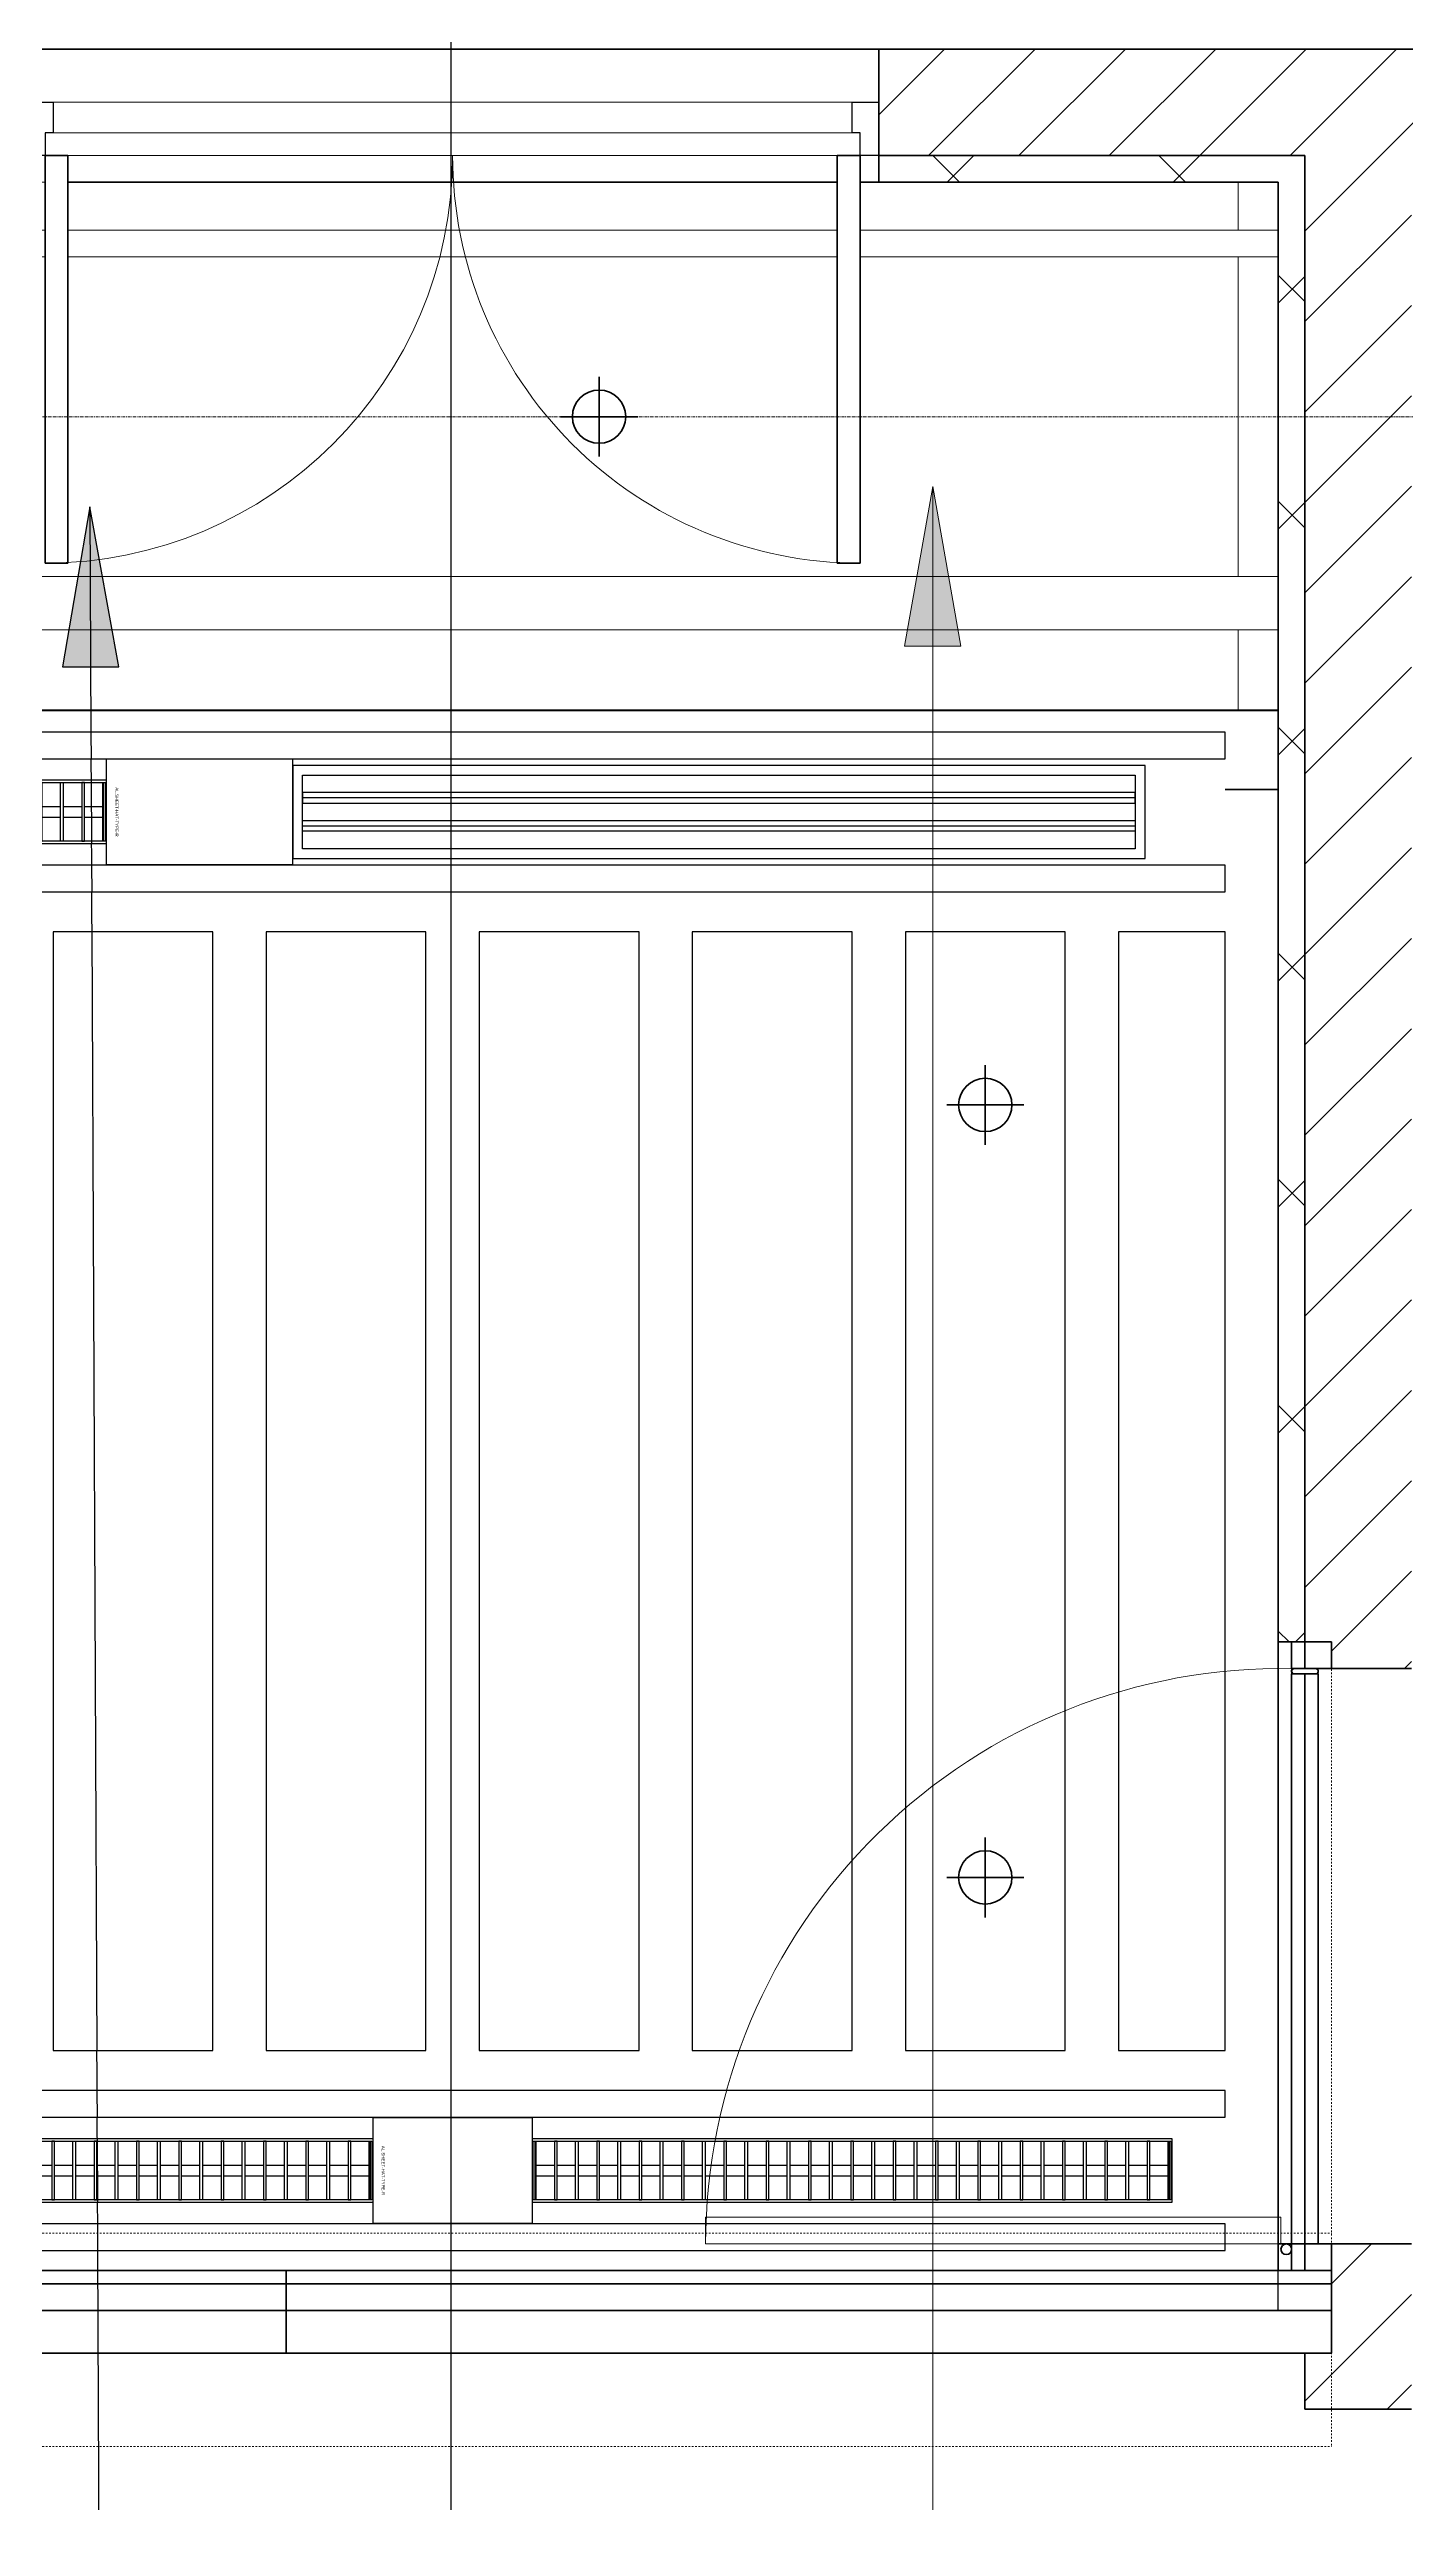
# Model space of a CAD drawing. Header units: millimetres. Extents: x -727772 to -647265, y -21627 to 19019.
# Drawn here: x -719340 to -716793, y -337 to 4269 of the extents above; entities that cross this region are included whole.
import ezdxf
from ezdxf.enums import TextEntityAlignment as Align
from ezdxf.xclip import XClip

# ---------------------------------------------------------------- set-up
doc = ezdxf.new("R2010")
doc.units = ezdxf.units.MM
doc.header["$XCLIPFRAME"] = 2
for name, pattern in [('DASH', [6.35, 3.175, -3.175]), ('DPA_Grid _ Level 100', [10, 5.5, -1.6, 1.3, -1.6]), ('DPA_Hidden 500', [1.4, 0.8, -0.6])]:
    doc.linetypes.add(name, pattern=pattern)
for name, color, linetype in [('000 - WIPEOUT', 250, 'Continuous'), ('001 - ASCESSORIES', 251, 'Continuous'), ('A04_TUBE SERIES', 2, 'Continuous'), ('A11_ALU.SOLID SHEET', 2, 'Continuous')]:
    doc.layers.add(name, color=color, linetype=linetype)
for name, color, linetype, lineweight in [('A-ANNO-NOTE', 3, 'Continuous', 25), ('A-DETL-GENF', 2, 'Continuous', 35), ('A-DOOR', 3, 'Continuous', 70), ('A-DOOR-E', 2, 'Continuous', 25), ('A-DOOR-FRAM', 3, 'Continuous', 25), ('A-GENM', 1, 'Continuous', 9), ('A-GENM-HDLN', 2, 'DPA_Hidden 500', 9), ('A-GLAZ-CURT', 2, 'Continuous', 9), ('A-ROOM-IDEN', 3, 'Continuous', 25), ('A-WALL', 5, 'Continuous', 35), ('A-WALL-FNSH', 2, 'Continuous', 35), ('A-WALL-PATT', 1, 'Continuous', 35), ('E-LITE-EQPM', 2, 'Continuous', 35), ('G-ANNO-TEXT', 3, 'Continuous', 9), ('Q-SPCQ', 2, 'Continuous', 35), ('Q-SPCQ-HDLN', 2, 'DASH', 9), ('S-GRID', 251, 'Continuous', 9), ('WALL-E', 2, 'Continuous', 35)]:
    doc.layers.add(name, color=color, linetype=linetype, lineweight=lineweight)
pattern_1 = [(45, (0, 0), (-84.852814, 84.852814), [])]
pattern_2 = [(45, (0, 0), (-212.13203, 212.13203), []), (135, (0, 0), (-212.13203, -212.13203), [])]

# ---------------------------------------------------------------- blocks, each defined once
blk = doc.blocks.new('DPA_DR-DB-SW - D22_1600x2550 mm-12779480-4263-01 ENLARGED UPPER PLATFORM LEVEL - REFLECTED CEILING PLAN - SHEET 4')
at = {"layer": 'A-DOOR'}
for p, q in [((-765, 871.35), (-722, 871.35)), ((-765, 106.35), (-765, 871.35)), ((-722, 871.35), (-722, 106.35)), ((722, 871.35), (722, 106.35)), ((765, 871.35), (722, 871.35)), ((765, 106.35), (765, 871.35)), ((-722, 106.35), (-765, 106.35)), ((722, 106.35), (765, 106.35))]:
    blk.add_line(p, q, dxfattribs=at)
at = {"layer": 'A-DOOR-E', "lineweight": 9}
for centre, start, end in [((-765, 106.35), 360, 90), ((765, 106.35), 90, 180)]:
    blk.add_arc(centre, 765, start, end, dxfattribs=at)
at = {"layer": 'A-DOOR-FRAM'}
for p, q in [((-800, 106.35), (-765, 106.35)), ((-800, 6.35), (-800, 106.35)), ((-765, 106.35), (-765, 63.35)), ((765, 63.35), (765, 106.35)), ((765, 106.35), (800, 106.35)), ((800, 106.35), (800, 6.35)), ((-765, 63.35), (-750, 63.35)), ((-750, 63.35), (-750, 6.35)), ((750, 6.35), (750, 63.35)), ((750, 63.35), (765, 63.35)), ((-750, 6.35), (-800, 6.35)), ((800, 6.35), (750, 6.35))]:
    blk.add_line(p, q, dxfattribs=at)
at = {"layer": 'A-DOOR-FRAM', "lineweight": 9}
for p, q in [((-800, 106.35), (800, 106.35)), ((-800, 6.35), (-800, 106.35)), ((765, 106.35), (-765, 106.35)), ((-765, 106.35), (-765, 63.35)), ((765, 63.35), (765, 106.35)), ((800, 106.35), (800, 6.35)), ((-765, 63.35), (765, 63.35)), ((750, 63.35), (-750, 63.35)), ((-750, 63.35), (-750, 6.35)), ((750, 6.35), (750, 63.35)), ((800, 6.35), (-800, 6.35)), ((-750, 6.35), (750, 6.35))]:
    blk.add_line(p, q, dxfattribs=at)
blk = doc.blocks.new('DPA_Speciality_PlatformScreenDoor - Length_135300-12767973-4263-01 ENLARGED UPPER PLATFORM LEVEL - REFLECTED CEILING PLAN - SHEET 4')
at = {"layer": 'A-GENM'}
for p, q in [((832.8, -330), (956.6, -330)), ((843.4, -330), (896.5, -330)), ((892.9, -330), (946, -330)), ((3090.3, -330), (3214.1, -330)), ((3100.9, -330), (3154, -330)), ((3150.4, -330), (3203.5, -330)), ((4590.3, -330), (4714.1, -330)), ((4600.9, -330), (4654, -330)), ((4650.4, -330), (4703.5, -330)), ((-75, -380), (-75, -1460)), ((-75, -1441.6), (-75, -380)), ((-25, -380), (-25, -1460)), ((-25, -1460), (-25, -380)), ((-5, -430), (-5, -380)), ((1075, -380), (-5, -380)), ((1075, -430), (1075, -380)), ((1075, -430), (-5, -430))]:
    blk.add_line(p, q, dxfattribs=at)
blk.add_arc((-5, -380), 1080, 268.9389, 0, dxfattribs=at)
at = {"layer": 'A-GENM-HDLN'}
for p, q in [((4287.5, -250), (4287.5, -175)), ((5037.5, -175), (4287.5, -175)), ((5037.5, -175), (5037.5, -250)), ((5037.5, -250), (4287.5, -250))]:
    blk.add_line(p, q, dxfattribs=at)
at = {"layer": 'Q-SPCQ', "linetype": 'DASH', "lineweight": 9}
blk.add_line((1000, 1650), (5133.2, 1650), dxfattribs=at)
at = {"layer": 'Q-SPCQ'}
for p, q in [((-100, -175), (-100, -330)), ((-100, -175), (1862.5, -175)), ((-100, -200), (-100, -175.9)), ((1862.5, -175), (1862.5, -330)), ((1862.5, -175), (4337.5, -175)), ((1862.5, -330), (1862.5, -175)), ((1862.5, -200), (1862.5, -175.9)), ((1862.5, -175.9), (1862.5, -200)), ((4337.5, -330), (4337.5, -175)), ((4337.5, -175), (4337.5, -330)), ((4337.5, -175), (5037.5, -175)), ((4337.5, -175.9), (4337.5, -200)), ((4337.5, -200), (4337.5, -175.9)), ((4987.5, -175), (5133.2, -175)), ((5133.2, -175), (4987.5, -175)), ((4987.5, -175), (4987.5, -225)), ((4987.5, -225), (4987.5, -175)), ((5133.2, -175), (5017.5, -175)), ((5017.5, -175), (5133.2, -175)), ((5017.5, -175), (5133.2, -175)), ((5133.2, -175), (5017.5, -175)), ((-100, -305), (-100, -200)), ((1862.5, -305), (1862.5, -200)), ((1862.5, -200), (1862.5, -305)), ((4337.5, -200), (4337.5, -305)), ((4337.5, -305), (4337.5, -200)), ((5133.2, -225), (4987.5, -225)), ((4987.5, -225), (5133.2, -225)), ((4987.5, -250), (4987.5, -225)), ((4987.5, -250), (4987.5, -225)), ((5133.2, -225), (4987.5, -225)), ((4987.5, -225), (4987.5, -250)), ((4987.5, -250), (4987.5, -225)), ((4987.5, -225), (5133.2, -225)), ((4987.5, -225), (5133.2, -225)), ((5133.2, -225), (4987.5, -225)), ((5017.5, -225), (5133.2, -225)), ((5133.2, -225), (5017.5, -225)), ((5133.2, -225), (5017.5, -225)), ((5017.5, -225), (5133.2, -225)), ((5037.5, -225), (5133.2, -225)), ((5133.2, -225), (5037.5, -225)), ((5037.5, -225), (5133.2, -225)), ((5133.2, -225), (5037.5, -225)), ((-100, -255), (1862.5, -255)), ((1862.5, -255), (-100, -255)), ((-100, -255), (-100, -305)), ((-100, -305), (-100, -255)), ((-50, -255), (1812.5, -255)), ((1812.5, -255), (-50, -255)), ((1802.5, -255), (-40, -255)), ((-40, -255), (1802.5, -255)), ((1862.5, -255), (4337.5, -255)), ((4337.5, -255), (1862.5, -255)), ((1862.5, -255), (1862.5, -305)), ((1862.5, -305), (1862.5, -255)), ((1862.5, -305), (1862.5, -255)), ((1862.5, -305), (1862.5, -255)), ((1912.5, -255), (4287.5, -255)), ((4287.5, -255), (1912.5, -255)), ((4277.5, -255), (1922.5, -255)), ((1922.5, -255), (4277.5, -255)), ((4337.5, -305), (4337.5, -255)), ((4337.5, -305), (4337.5, -255)), ((4337.5, -255), (5027.5, -255)), ((5027.5, -255), (4337.5, -255)), ((4337.5, -255), (4337.5, -305)), ((4337.5, -305), (4337.5, -255)), ((4387.5, -255), (4977.5, -255)), ((4977.5, -255), (4387.5, -255)), ((4977.5, -255), (4397.5, -255)), ((4397.5, -255), (4977.5, -255)), ((5133.2, -250), (4987.5, -250)), ((4987.5, -250), (5133.2, -250)), ((4987.5, -250), (5133.2, -250)), ((5133.2, -250), (4987.5, -250)), ((5027.5, -255), (5027.5, -330)), ((5037.5, -255), (5027.5, -255)), ((5027.5, -255), (5037.5, -255)), ((5027.5, -330), (5027.5, -255)), ((5027.5, -305), (5027.5, -255)), ((5027.5, -305), (5027.5, -255)), ((5037.5, -330), (5037.5, -250)), ((5037.5, -250), (5037.5, -305)), ((5037.5, -250), (5133.2, -250)), ((5133.2, -250), (5037.5, -250)), ((5037.5, -250), (5133.2, -250)), ((5133.2, -250), (5037.5, -250)), ((5037.5, -330), (5037.5, -255)), ((5037.5, -255), (5037.5, -330)), ((-100, -329.1), (-100, -305)), ((-100, -305), (-90, -305)), ((1862.5, -305), (-100, -305)), ((-100, -305), (-100, -330)), ((-100, -330), (-100, -305)), ((-100, -305), (1862.5, -305)), ((1862.5, -305), (-100, -305)), ((-90, -305), (1852.5, -305)), ((1852.5, -305), (-90, -305)), ((-90, -305), (1852.5, -305)), ((-50, -305), (1812.5, -305)), ((1812.5, -305), (-50, -305)), ((-40, -305), (1802.5, -305)), ((1802.5, -305), (-40, -305)), ((-40, -305), (1802.5, -305)), ((1802.5, -305), (-40, -305)), ((1802.5, -305), (-40, -305)), ((-40, -305), (1802.5, -305)), ((1852.5, -305), (1862.5, -305)), ((1862.5, -329.1), (1862.5, -305)), ((1862.5, -305), (1872.5, -305)), ((4337.5, -305), (1862.5, -305)), ((1862.5, -305), (1862.5, -330)), ((1862.5, -330), (1862.5, -305)), ((1862.5, -305), (4337.5, -305)), ((4337.5, -305), (1862.5, -305)), ((1862.5, -305), (1862.5, -329.1)), ((1862.5, -305), (1862.5, -330)), ((1862.5, -330), (1862.5, -305)), ((1872.5, -305), (4327.5, -305)), ((4327.5, -305), (1872.5, -305)), ((1872.5, -305), (4327.5, -305)), ((1912.5, -305), (4287.5, -305)), ((4287.5, -305), (1912.5, -305)), ((1922.5, -305), (4277.5, -305)), ((4277.5, -305), (1922.5, -305)), ((1922.5, -305), (4277.5, -305)), ((4277.5, -305), (1922.5, -305)), ((4277.5, -305), (1922.5, -305)), ((1922.5, -305), (4277.5, -305)), ((4327.5, -305), (4337.5, -305)), ((4337.5, -305), (4337.5, -329.1)), ((4337.5, -305), (4337.5, -330)), ((4337.5, -330), (4337.5, -305)), ((4337.5, -329.1), (4337.5, -305)), ((4337.5, -305), (4347.5, -305)), ((5027.5, -305), (4337.5, -305)), ((4337.5, -305), (4337.5, -330)), ((4337.5, -330), (4337.5, -305)), ((4337.5, -305), (5027.5, -305)), ((5027.5, -305), (4337.5, -305)), ((4347.5, -305), (5027.5, -305)), ((5027.5, -305), (4347.5, -305)), ((4347.5, -305), (5027.5, -305)), ((4387.5, -305), (4977.5, -305)), ((4977.5, -305), (4387.5, -305)), ((4397.5, -305), (4977.5, -305)), ((4977.5, -305), (4397.5, -305)), ((4397.5, -305), (4977.5, -305)), ((4977.5, -305), (4397.5, -305)), ((4977.5, -305), (4397.5, -305)), ((4397.5, -305), (4977.5, -305)), ((5027.5, -330), (5027.5, -305)), ((5027.5, -330), (5027.5, -305)), ((5027.5, -305), (5027.5, -330)), ((5027.5, -330), (5027.5, -305)), ((5037.5, -305), (5037.5, -329.1)), ((-100, -330), (-100, -380)), ((-50, -330), (-100, -330)), ((-100, -330), (1862.5, -330)), ((-100, -330), (1862.5, -330)), ((-90, -330), (-100, -330)), ((1852.5, -330), (-90, -330)), ((1852.5, -330), (-90, -330)), ((-90, -330), (1852.5, -330)), ((-50, -380), (-50, -330)), ((-50, -330), (-50, -380)), ((-50, -380), (-50, -330)), ((-50, -330), (-50, -380)), ((-25, -330), (-50, -330)), ((-40, -330), (1802.5, -330)), ((1802.5, -330), (-40, -330)), ((-40, -330), (1802.5, -330)), ((1802.5, -330), (-40, -330)), ((-25, -380), (-25, -330)), ((1862.5, -330), (1852.5, -330)), ((1862.5, -330), (4337.5, -330)), ((1862.5, -330), (4337.5, -330)), ((1872.5, -330), (1862.5, -330)), ((4327.5, -330), (1872.5, -330)), ((4327.5, -330), (1872.5, -330)), ((1872.5, -330), (4327.5, -330)), ((1922.5, -330), (4277.5, -330)), ((4277.5, -330), (1922.5, -330)), ((1922.5, -330), (4277.5, -330)), ((4277.5, -330), (1922.5, -330)), ((4337.5, -330), (4327.5, -330)), ((4337.5, -330), (5037.5, -330)), ((4337.5, -330), (5027.5, -330)), ((4347.5, -330), (4337.5, -330)), ((5027.5, -330), (4347.5, -330)), ((5027.5, -330), (4347.5, -330)), ((4347.5, -330), (5027.5, -330)), ((4397.5, -330), (4977.5, -330)), ((4977.5, -330), (4397.5, -330)), ((4397.5, -330), (4977.5, -330)), ((4977.5, -330), (4397.5, -330)), ((5027.5, -330), (5037.5, -330)), ((5037.5, -330), (5027.5, -330)), ((-50, -380), (-100, -380)), ((-50, -380), (-100, -380)), ((-75, -380), (-75, -1450)), ((-75, -380), (-50, -380)), ((-75, -380), (-50, -380)), ((-75, -1420), (-75, -410)), ((-75, -410), (-75, -1420)), ((-75, -410), (-75, -1420)), ((-75, -1420), (-75, -410)), ((-50, -1450), (-50, -380)), ((-50, -380), (-50, -1450)), ((-50, -380), (-25, -380)), ((-50, -380), (-25, -380)), ((-50, -1450), (-50, -380)), ((-50, -380), (-50, -1450)), ((-25, -380), (-50, -380)), ((-25, -380), (-50, -380)), ((-50, -400), (-50, -1430)), ((-50, -1430), (-50, -400)), ((-50, -400), (-50, -1430)), ((-50, -1430), (-50, -400)), ((-50, -410), (-50, -1420)), ((-50, -1420), (-50, -410)), ((-50, -410), (-50, -1420)), ((-50, -1420), (-50, -410)), ((-50, -1420), (-50, -410)), ((-50, -410), (-50, -1420)), ((-25, -1450), (-25, -380)), ((-25, -380), (-25, -1450)), ((-25, -400), (-25, -1430)), ((-25, -1430), (-25, -400)), ((-25, -400), (-25, -1430)), ((-25, -1430), (-25, -400)), ((-100, -1460), (-100, -1510)), ((-100, -1460), (-50, -1460)), ((-50, -1460), (-100, -1460)), ((-75, -1450), (-50, -1450)), ((-70, -1450), (-30, -1450)), ((-70, -1460), (-30, -1460)), ((-30, -1460), (-70, -1460)), ((-25, -1450), (-50, -1450)), ((-50, -1450), (-25, -1450)), ((-30, -1450), (-50, -1450)), ((-50, -1460), (-50, -1510)), ((-50, -1510), (-50, -1460)), ((-50, -1460), (-50, -1510)), ((-50, -1510), (-50, -1460)), ((-50, -1460), (-25, -1460)), ((-25, -1460), (-50, -1460)), ((-25, -1460), (-25, -1510)), ((-25, -1510), (-25, -1460)), ((-50, -1510), (-100, -1510)), ((-25, -1510), (-50, -1510)), ((-25, -1510), (-50, -1510))]:
    blk.add_line(p, q, dxfattribs=at)
for centre, radius, start, end in [((-15, -370), 10, 90, 270), ((-15, -370), 10, 90, 270), ((-15, -370), 10, 90, 270), ((-15, -370), 10, 90, 270), ((-15, -370), 10, 270, 90), ((-15, -370), 10, 270, 90), ((-15, -370), 10, 270, 90), ((-15, -370), 10, 270, 90), ((-70, -1455), 5, 90, 270), ((-30, -1455), 5, 60, 90), ((-30, -1455), 5, 270, 90), ((-30, -1455), 5, 270, 300), ((-30, -1455), 5, 330, 45)]:
    blk.add_arc(centre, radius, start, end, dxfattribs=at)
at = {"layer": 'Q-SPCQ-HDLN'}
for p, q in [((-100, -1510), (-100, 0)), ((5133.2, 0), (-100, 0)), ((5133.2, -330), (-100, -330)), ((5133.2, -400), (-100, -400))]:
    blk.add_line(p, q, dxfattribs=at)
blk = doc.blocks.new('LGF_DL_SAA_LowPower_DL1a - LGF_DL_SAA_LowPower_DL1a-8832329-4263-01 ENLARGED UPPER PLATFORM LEVEL - REFLECTED CEILING PLAN - SHEET 4')
at = {"layer": 'A-DETL-GENF', "lineweight": 9}
for p, q in [((0, 75), (0, -75)), ((72.5, 0), (-72.5, 0))]:
    blk.add_line(p, q, dxfattribs=at)
blk.add_circle((0, 0), 50, dxfattribs=at)
blk = doc.blocks.new('*U789')
at = {"layer": 'S-GRID', "linetype": 'DPA_Grid _ Level 100'}
blk.add_line((-74549.9, -7200), (141.9, -7200), dxfattribs=at)
blk = doc.blocks.new('System Panel - DPA-AR_Metal Ceiling Rectangular Panel-V3-4263-01 ENLARGED UPPER PLATFORM LEVEL - REFLECTED CEILING PLAN - SHEET 4')
at = {"layer": 'A-GLAZ-CURT'}
for p, q in [((-719347.4, 4019), (-719507.4, 4019)), ((-719507.4, 4019), (-719507.4, 3929)), ((-719507.4, 3929), (-719507.4, 4019)), ((-719507.4, 4019), (-719347.4, 4019)), ((-717860.4, 4019), (-719304.4, 4019)), ((-719304.4, 4019), (-717860.4, 4019)), ((-717107.4, 4019), (-717817.4, 4019)), ((-717817.4, 4019), (-717107.4, 4019)), ((-717107.4, 3929), (-717107.4, 4019)), ((-717107.4, 4019), (-717107.4, 3929)), ((-719507.4, 3929), (-719347.4, 3929)), ((-719347.4, 3929), (-719507.4, 3929)), ((-719304.4, 3929), (-717860.4, 3929)), ((-717860.4, 3929), (-719304.4, 3929)), ((-717817.4, 3929), (-717107.4, 3929)), ((-717107.4, 3929), (-717817.4, 3929))]:
    blk.add_line(p, q, dxfattribs=at)
blk = doc.blocks.new('System Panel - DPA-AR_Metal Ceiling Rectangular Panel-13147043-4263-01 ENLARGED UPPER PLATFORM LEVEL - REFLECTED CEILING PLAN - SHEET 4')
at = {"layer": 'A-GLAZ-CURT'}
for p, q in [((-717032.4, 4019), (-717107.4, 4019)), ((-717107.4, 4019), (-717107.4, 3929)), ((-717107.4, 3929), (-717107.4, 4019)), ((-717107.4, 4019), (-717032.4, 4019)), ((-717032.4, 3929), (-717032.4, 4019)), ((-717032.4, 4019), (-717032.4, 3929)), ((-717107.4, 3929), (-717032.4, 3929)), ((-717032.4, 3929), (-717107.4, 3929))]:
    blk.add_line(p, q, dxfattribs=at)
blk = doc.blocks.new('System Panel - DPA-AR_Metal Ceiling Rectangular Panel-V5-4263-01 ENLARGED UPPER PLATFORM LEVEL - REFLECTED CEILING PLAN - SHEET 4')
at = {"layer": 'A-GLAZ-CURT'}
for p, q in [((-719347.4, 3879), (-719507.4, 3879)), ((-719507.4, 3879), (-719507.4, 3279)), ((-719507.4, 3279), (-719507.4, 3879)), ((-719507.4, 3879), (-719347.4, 3879)), ((-717860.4, 3879), (-719304.4, 3879)), ((-719304.4, 3879), (-717860.4, 3879)), ((-717107.4, 3879), (-717817.4, 3879)), ((-717817.4, 3879), (-717107.4, 3879)), ((-717107.4, 3279), (-717107.4, 3879)), ((-717107.4, 3879), (-717107.4, 3279)), ((-719507.4, 3279), (-717107.4, 3279)), ((-717107.4, 3279), (-719507.4, 3279))]:
    blk.add_line(p, q, dxfattribs=at)
blk = doc.blocks.new('System Panel - DPA-AR_Metal Ceiling Rectangular Panel-13144089-4263-01 ENLARGED UPPER PLATFORM LEVEL - REFLECTED CEILING PLAN - SHEET 4')
at = {"layer": 'A-GLAZ-CURT'}
for p, q in [((-717032.4, 3879), (-717107.4, 3879)), ((-717107.4, 3879), (-717107.4, 3279)), ((-717107.4, 3279), (-717107.4, 3879)), ((-717107.4, 3879), (-717032.4, 3879)), ((-717032.4, 3279), (-717032.4, 3879)), ((-717032.4, 3879), (-717032.4, 3279)), ((-717107.4, 3279), (-717032.4, 3279)), ((-717032.4, 3279), (-717107.4, 3279))]:
    blk.add_line(p, q, dxfattribs=at)
blk = doc.blocks.new('System Panel - DPA-AR_Metal Ceiling Rectangular Panel-V6-4263-01 ENLARGED UPPER PLATFORM LEVEL - REFLECTED CEILING PLAN - SHEET 4')
at = {"layer": 'A-GLAZ-CURT'}
for p, q in [((-719507.4, 3179), (-721907.4, 3179)), ((-721907.4, 3179), (-721907.4, 3029)), ((-721907.4, 3029), (-721907.4, 3179)), ((-721907.4, 3179), (-719507.4, 3179)), ((-719507.4, 3029), (-719507.4, 3179)), ((-719507.4, 3179), (-719507.4, 3029)), ((-721907.4, 3029), (-719507.4, 3029)), ((-719507.4, 3029), (-721907.4, 3029))]:
    blk.add_line(p, q, dxfattribs=at)
blk = doc.blocks.new('System Panel - DPA-AR_Metal Ceiling Rectangular Panel-13144155-4263-01 ENLARGED UPPER PLATFORM LEVEL - REFLECTED CEILING PLAN - SHEET 4')
at = {"layer": 'A-GLAZ-CURT'}
for p, q in [((-717032.4, 3179), (-717107.4, 3179)), ((-717107.4, 3179), (-717107.4, 3029)), ((-717107.4, 3029), (-717107.4, 3179)), ((-717107.4, 3179), (-717032.4, 3179)), ((-717032.4, 3029), (-717032.4, 3179)), ((-717032.4, 3179), (-717032.4, 3029)), ((-717107.4, 3029), (-717032.4, 3029)), ((-717032.4, 3029), (-717107.4, 3029))]:
    blk.add_line(p, q, dxfattribs=at)
blk = doc.blocks.new('C-1-PP19-AR-4263-01-B_20250910-081637_EXCL')
at = {"layer": 'A-GLAZ-CURT'}
for name, p in [('System Panel - DPA-AR_Metal Ceiling Rectangular Panel-V3-4263-01 ENLARGED UPPER PLATFORM LEVEL - REFLECTED CEILING PLAN - SHEET 4', (652322.4, -10779)), ('System Panel - DPA-AR_Metal Ceiling Rectangular Panel-13147043-4263-01 ENLARGED UPPER PLATFORM LEVEL - REFLECTED CEILING PLAN - SHEET 4', (652322.4, -10779)), ('System Panel - DPA-AR_Metal Ceiling Rectangular Panel-V5-4263-01 ENLARGED UPPER PLATFORM LEVEL - REFLECTED CEILING PLAN - SHEET 4', (652322.4, -10779)), ('System Panel - DPA-AR_Metal Ceiling Rectangular Panel-13144089-4263-01 ENLARGED UPPER PLATFORM LEVEL - REFLECTED CEILING PLAN - SHEET 4', (652322.4, -10779)), ('System Panel - DPA-AR_Metal Ceiling Rectangular Panel-V6-4263-01 ENLARGED UPPER PLATFORM LEVEL - REFLECTED CEILING PLAN - SHEET 4', (654722.4, -10779)), ('System Panel - DPA-AR_Metal Ceiling Rectangular Panel-13144155-4263-01 ENLARGED UPPER PLATFORM LEVEL - REFLECTED CEILING PLAN - SHEET 4', (652322.4, -10779))]:
    blk.add_blockref(name, p, dxfattribs=at)
blk = doc.blocks.new('LGF_DL_SAA_LowPower_DL1a - LGF_DL_SAA_LowPower_DL1a-8832329-4160-01 UPPER PLATFORM LEVEL - REFLECTED CEILING PLAN')
at = {"layer": 'A-DETL-GENF'}
for p, q in [((0, 75), (0, -75)), ((72.5, 0), (-72.5, 0))]:
    blk.add_line(p, q, dxfattribs=at)
blk.add_circle((0, 0), 50, dxfattribs=at)
blk = doc.blocks.new('C-1-PP19-AR-4160-01-B_20250902-175713_EXDOWNLIGHT')
at = {"layer": 'E-LITE-EQPM', "extrusion": (0, 0, -1), "rotation": 180}
for p in [(-26375, 0), (-27100, -1292), (-27100, -2742)]:
    blk.add_blockref('LGF_DL_SAA_LowPower_DL1a - LGF_DL_SAA_LowPower_DL1a-8832329-4160-01 UPPER PLATFORM LEVEL - REFLECTED CEILING PLAN', p, dxfattribs=at)
blk = doc.blocks.new('*U214')
at = {"color": 1}
blk.add_wipeout([(600, -60), (-600, -60), (-600, 60), (600, 60)], dxfattribs=at).dxf.layer = '000 - WIPEOUT'
at = {"layer": '001 - ASCESSORIES', "color": 0}
blk.add_lwpolyline([(600, -60), (-600, -60), (-600, 60), (600, 60)], close=True, dxfattribs=at)
at = {"layer": '001 - ASCESSORIES'}
for points in [[(-593.5, -55), (-598.5, -55), (-598.5, 55), (-593.5, 55)], [(595, -55), (-595, -55), (-595, 55), (595, 55)], [(-558.8, -55), (-553.8, -55), (-553.8, 55), (-558.8, 55)], [(-514, -55), (-519, -55), (-519, 55), (-514, 55)], [(-479.3, -55), (-474.3, -55), (-474.3, 55), (-479.3, 55)], [(-434.6, -55), (-439.6, -55), (-439.6, 55), (-434.6, 55)], [(-399.8, -55), (-394.8, -55), (-394.8, 55), (-399.8, 55)], [(-355.1, -55), (-360.1, -55), (-360.1, 55), (-355.1, 55)], [(-320.4, -55), (-315.4, -55), (-315.4, 55), (-320.4, 55)], [(-275.6, -55), (-280.6, -55), (-280.6, 55), (-275.6, 55)], [(-240.9, -55), (-235.9, -55), (-235.9, 55), (-240.9, 55)], [(-196.2, -55), (-201.2, -55), (-201.2, 55), (-196.2, 55)], [(-161.4, -55), (-156.4, -55), (-156.4, 55), (-161.4, 55)], [(-116.7, -55), (-121.7, -55), (-121.7, 55), (-116.7, 55)], [(-82, -55), (-77, -55), (-77, 55), (-82, 55)], [(-37.2, -55), (-42.2, -55), (-42.2, 55), (-37.2, 55)], [(-2.5, -55), (2.5, -55), (2.5, 55), (-2.5, 55)], [(42.2, -55), (37.2, -55), (37.2, 55), (42.2, 55)], [(77, -55), (82, -55), (82, 55), (77, 55)], [(121.7, -55), (116.7, -55), (116.7, 55), (121.7, 55)], [(156.4, -55), (161.4, -55), (161.4, 55), (156.4, 55)], [(201.2, -55), (196.2, -55), (196.2, 55), (201.2, 55)], [(235.9, -55), (240.9, -55), (240.9, 55), (235.9, 55)], [(280.6, -55), (275.6, -55), (275.6, 55), (280.6, 55)], [(315.4, -55), (320.4, -55), (320.4, 55), (315.4, 55)], [(360.1, -55), (355.1, -55), (355.1, 55), (360.1, 55)], [(394.8, -55), (399.8, -55), (399.8, 55), (394.8, 55)], [(439.6, -55), (434.6, -55), (434.6, 55), (439.6, 55)], [(474.3, -55), (479.3, -55), (479.3, 55), (474.3, 55)], [(519, -55), (514, -55), (514, 55), (519, 55)], [(553.8, -55), (558.8, -55), (558.8, 55), (553.8, 55)], [(598.5, -55), (593.5, -55), (593.5, 55), (598.5, 55)]]:
    blk.add_lwpolyline(points, close=True, dxfattribs=at)
for points in [[(-593.5, 10), (-558.8, 10)], [(-553.8, 10), (-519, 10)], [(-514, 10), (-479.3, 10)], [(-474.3, 10), (-439.6, 10)], [(-434.6, 10), (-399.8, 10)], [(-394.8, 10), (-360.1, 10)], [(-355.1, 10), (-320.4, 10)], [(-315.4, 10), (-280.6, 10)], [(-275.6, 10), (-240.9, 10)], [(-235.9, 10), (-201.2, 10)], [(-196.2, 10), (-161.4, 10)], [(-156.4, 10), (-121.7, 10)], [(-116.7, 10), (-82, 10)], [(-77, 10), (-42.2, 10)], [(-37.2, 10), (-2.5, 10)], [(2.5, 10), (37.2, 10)], [(42.2, 10), (77, 10)], [(82, 10), (116.7, 10)], [(121.7, 10), (156.4, 10)], [(161.4, 10), (196.2, 10)], [(201.2, 10), (235.9, 10)], [(240.9, 10), (275.6, 10)], [(280.6, 10), (315.4, 10)], [(320.4, 10), (355.1, 10)], [(360.1, 10), (394.8, 10)], [(399.8, 10), (434.6, 10)], [(439.6, 10), (474.3, 10)], [(479.3, 10), (514, 10)], [(519, 10), (553.8, 10)], [(558.8, 10), (593.5, 10)], [(-593.5, -10), (-558.8, -10)], [(-553.8, -10), (-519, -10)], [(-514, -10), (-479.3, -10)], [(-474.3, -10), (-439.6, -10)], [(-434.6, -10), (-399.8, -10)], [(-394.8, -10), (-360.1, -10)], [(-355.1, -10), (-320.4, -10)], [(-315.4, -10), (-280.6, -10)], [(-275.6, -10), (-240.9, -10)], [(-235.9, -10), (-201.2, -10)], [(-196.2, -10), (-161.4, -10)], [(-156.4, -10), (-121.7, -10)], [(-116.7, -10), (-82, -10)], [(-77, -10), (-42.2, -10)], [(-37.2, -10), (-2.5, -10)], [(2.5, -10), (37.2, -10)], [(42.2, -10), (77, -10)], [(82, -10), (116.7, -10)], [(121.7, -10), (156.4, -10)], [(161.4, -10), (196.2, -10)], [(201.2, -10), (235.9, -10)], [(240.9, -10), (275.6, -10)], [(280.6, -10), (315.4, -10)], [(320.4, -10), (355.1, -10)], [(360.1, -10), (394.8, -10)], [(399.8, -10), (434.6, -10)], [(439.6, -10), (474.3, -10)], [(479.3, -10), (514, -10)], [(519, -10), (553.8, -10)], [(558.8, -10), (593.5, -10)]]:
    blk.add_lwpolyline(points, dxfattribs=at)
blk = doc.blocks.new('*U217')
at = {"layer": 'A11_ALU.SOLID SHEET', "color": 0}
blk.add_lwpolyline([(350, -98.8), (350, 98.8), (0, 98.8), (0, -98.8)], close=True, dxfattribs=at)
at = {"layer": 'Defpoints', "color": 250}
blk.add_point((0, 0), dxfattribs=at)
blk.add_text('AL.SHEET-HAT-TYPE-R', height=6, rotation=270, dxfattribs=at).set_placement((15, 0), align=Align.BOTTOM_CENTER)
blk = doc.blocks.new('*U219')
at = {"layer": '001 - ASCESSORIES', "color": 0, "linetype": 'ByBlock'}
blk.add_lwpolyline([(800, 87.5), (-800, 87.5), (-800, -87.5), (800, -87.5)], close=True, dxfattribs=at)
at = {"layer": '001 - ASCESSORIES', "linetype": 'ByBlock'}
for points in [[(-781.5, 69), (781.5, 69), (781.5, -69), (-781.5, -69)], [(781.5, 36.3), (-781.5, 36.3), (-781.5, 16.3), (781.5, 16.3)], [(-781.5, -16.3), (781.5, -16.3), (781.5, -36.3), (-781.5, -36.3)]]:
    blk.add_lwpolyline(points, close=True, dxfattribs=at)
for points in [[(781.5, 26.3), (-781.5, 26.3)], [(-781.5, -26.3), (781.5, -26.3)]]:
    blk.add_lwpolyline(points, dxfattribs=at)
blk = doc.blocks.new('*U222')
at = {"layer": 'A11_ALU.SOLID SHEET', "color": 0}
blk.add_lwpolyline([(300, -98.8), (300, 98.8), (0, 98.8), (0, -98.8)], close=True, dxfattribs=at)
at = {"layer": 'Defpoints', "color": 250}
blk.add_point((0, 0), dxfattribs=at)
blk.add_text('AL.SHEET-HAT-TYPE-R', height=6, rotation=270, dxfattribs=at).set_placement((15, 0), align=Align.BOTTOM_CENTER)
blk = doc.blocks.new('*U223')
at = {"color": 1}
blk.add_wipeout([(600, -60), (-600, -60), (-600, 60), (600, 60)], dxfattribs=at).dxf.layer = '000 - WIPEOUT'
at = {"layer": '001 - ASCESSORIES', "color": 0}
blk.add_lwpolyline([(600, -60), (-600, -60), (-600, 60), (600, 60)], close=True, dxfattribs=at)
at = {"layer": '001 - ASCESSORIES'}
for points in [[(-593.5, -55), (-598.5, -55), (-598.5, 55), (-593.5, 55)], [(595, -55), (-595, -55), (-595, 55), (595, 55)], [(-558.8, -55), (-553.8, -55), (-553.8, 55), (-558.8, 55)], [(-514, -55), (-519, -55), (-519, 55), (-514, 55)], [(-479.3, -55), (-474.3, -55), (-474.3, 55), (-479.3, 55)], [(-434.6, -55), (-439.6, -55), (-439.6, 55), (-434.6, 55)], [(-399.8, -55), (-394.8, -55), (-394.8, 55), (-399.8, 55)], [(-355.1, -55), (-360.1, -55), (-360.1, 55), (-355.1, 55)], [(-320.4, -55), (-315.4, -55), (-315.4, 55), (-320.4, 55)], [(-275.6, -55), (-280.6, -55), (-280.6, 55), (-275.6, 55)], [(-240.9, -55), (-235.9, -55), (-235.9, 55), (-240.9, 55)], [(-196.2, -55), (-201.2, -55), (-201.2, 55), (-196.2, 55)], [(-161.4, -55), (-156.4, -55), (-156.4, 55), (-161.4, 55)], [(-116.7, -55), (-121.7, -55), (-121.7, 55), (-116.7, 55)], [(-82, -55), (-77, -55), (-77, 55), (-82, 55)], [(-37.2, -55), (-42.2, -55), (-42.2, 55), (-37.2, 55)], [(-2.5, -55), (2.5, -55), (2.5, 55), (-2.5, 55)], [(42.2, -55), (37.2, -55), (37.2, 55), (42.2, 55)], [(77, -55), (82, -55), (82, 55), (77, 55)], [(121.7, -55), (116.7, -55), (116.7, 55), (121.7, 55)], [(156.4, -55), (161.4, -55), (161.4, 55), (156.4, 55)], [(201.2, -55), (196.2, -55), (196.2, 55), (201.2, 55)], [(235.9, -55), (240.9, -55), (240.9, 55), (235.9, 55)], [(280.6, -55), (275.6, -55), (275.6, 55), (280.6, 55)], [(315.4, -55), (320.4, -55), (320.4, 55), (315.4, 55)], [(360.1, -55), (355.1, -55), (355.1, 55), (360.1, 55)], [(394.8, -55), (399.8, -55), (399.8, 55), (394.8, 55)], [(439.6, -55), (434.6, -55), (434.6, 55), (439.6, 55)], [(474.3, -55), (479.3, -55), (479.3, 55), (474.3, 55)], [(519, -55), (514, -55), (514, 55), (519, 55)], [(553.8, -55), (558.8, -55), (558.8, 55), (553.8, 55)], [(598.5, -55), (593.5, -55), (593.5, 55), (598.5, 55)]]:
    blk.add_lwpolyline(points, close=True, dxfattribs=at)
for points in [[(-593.5, 10), (-558.8, 10)], [(-553.8, 10), (-519, 10)], [(-514, 10), (-479.3, 10)], [(-474.3, 10), (-439.6, 10)], [(-434.6, 10), (-399.8, 10)], [(-394.8, 10), (-360.1, 10)], [(-355.1, 10), (-320.4, 10)], [(-315.4, 10), (-280.6, 10)], [(-275.6, 10), (-240.9, 10)], [(-235.9, 10), (-201.2, 10)], [(-196.2, 10), (-161.4, 10)], [(-156.4, 10), (-121.7, 10)], [(-116.7, 10), (-82, 10)], [(-77, 10), (-42.2, 10)], [(-37.2, 10), (-2.5, 10)], [(2.5, 10), (37.2, 10)], [(42.2, 10), (77, 10)], [(82, 10), (116.7, 10)], [(121.7, 10), (156.4, 10)], [(161.4, 10), (196.2, 10)], [(201.2, 10), (235.9, 10)], [(240.9, 10), (275.6, 10)], [(280.6, 10), (315.4, 10)], [(320.4, 10), (355.1, 10)], [(360.1, 10), (394.8, 10)], [(399.8, 10), (434.6, 10)], [(439.6, 10), (474.3, 10)], [(479.3, 10), (514, 10)], [(519, 10), (553.8, 10)], [(558.8, 10), (593.5, 10)], [(-593.5, -10), (-558.8, -10)], [(-553.8, -10), (-519, -10)], [(-514, -10), (-479.3, -10)], [(-474.3, -10), (-439.6, -10)], [(-434.6, -10), (-399.8, -10)], [(-394.8, -10), (-360.1, -10)], [(-355.1, -10), (-320.4, -10)], [(-315.4, -10), (-280.6, -10)], [(-275.6, -10), (-240.9, -10)], [(-235.9, -10), (-201.2, -10)], [(-196.2, -10), (-161.4, -10)], [(-156.4, -10), (-121.7, -10)], [(-116.7, -10), (-82, -10)], [(-77, -10), (-42.2, -10)], [(-37.2, -10), (-2.5, -10)], [(2.5, -10), (37.2, -10)], [(42.2, -10), (77, -10)], [(82, -10), (116.7, -10)], [(121.7, -10), (156.4, -10)], [(161.4, -10), (196.2, -10)], [(201.2, -10), (235.9, -10)], [(240.9, -10), (275.6, -10)], [(280.6, -10), (315.4, -10)], [(320.4, -10), (355.1, -10)], [(360.1, -10), (394.8, -10)], [(399.8, -10), (434.6, -10)], [(439.6, -10), (474.3, -10)], [(479.3, -10), (514, -10)], [(519, -10), (553.8, -10)], [(558.8, -10), (593.5, -10)]]:
    blk.add_lwpolyline(points, dxfattribs=at)
blk = doc.blocks.new('*U240')
blk.add_attdef('EXTR.OVL-LENGTH_', (-25, -59.1), '', height=5)
blk.add_wipeout([(-25, 0), (25, 0), (25, 67400), (-25, 67400)]).dxf.layer = '000 - WIPEOUT'
at = {"layer": 'A04_TUBE SERIES', "color": 0}
blk.add_lwpolyline([(-25, 0), (25, 0), (25, 67400), (-25, 67400)], close=True, dxfattribs=at)
blk = doc.blocks.new('*U242')
blk.add_attdef('EXTR.OVL-LENGTH_', (-25, -59.1), '', height=5)
blk.add_wipeout([(-25, 0), (25, 0), (25, 67400), (-25, 67400)]).dxf.layer = '000 - WIPEOUT'
at = {"layer": 'A04_TUBE SERIES', "color": 0}
blk.add_lwpolyline([(-25, 0), (25, 0), (25, 67400), (-25, 67400)], close=True, dxfattribs=at)
blk = doc.blocks.new('*U244')
blk.add_attdef('EXTR.OVL-LENGTH_', (-25, -59.1), '', height=5)
blk.add_wipeout([(-25, 0), (25, 0), (25, 67400), (-25, 67400)]).dxf.layer = '000 - WIPEOUT'
at = {"layer": 'A04_TUBE SERIES', "color": 0}
blk.add_lwpolyline([(-25, 0), (25, 0), (25, 67400), (-25, 67400)], close=True, dxfattribs=at)
blk = doc.blocks.new('*U366')
at = {"color": 3}
for points in [[(-1050, 33550), (1050, 33550), (1050, 33250), (-1050, 33250)], [(-1050, 33150), (1050, 33150), (1050, 32850), (-1050, 32850)], [(-1050, 32750), (1050, 32750), (1050, 32450), (-1050, 32450)], [(-1050, 32350), (1050, 32350), (1050, 32050), (-1050, 32050)], [(-1050, 31950), (1050, 31950), (1050, 31650), (-1050, 31650)]]:
    blk.add_wipeout(points, dxfattribs=at).dxf.layer = '000 - WIPEOUT'
at = {"layer": 'A11_ALU.SOLID SHEET', "color": 0, "linetype": 'ByBlock'}
for points in [[(-1050, 33250), (1050, 33250), (1050, 33550), (-1050, 33550)], [(-1050, 32850), (1050, 32850), (1050, 33150), (-1050, 33150)], [(-1050, 32450), (1050, 32450), (1050, 32750), (-1050, 32750)], [(-1050, 32050), (1050, 32050), (1050, 32350), (-1050, 32350)], [(-1050, 31650), (1050, 31650), (1050, 31950), (-1050, 31950)]]:
    blk.add_lwpolyline(points, close=True, dxfattribs=at)
blk = doc.blocks.new('*U368')
at = {"layer": 'Defpoints'}
blk.add_point((0, 0), dxfattribs=at)
blk.add_wipeout([(1050, 250), (1050, 450), (-1050, 450), (-1050, 250)]).dxf.layer = '000 - WIPEOUT'
at = {"layer": 'A11_ALU.SOLID SHEET', "color": 0}
blk.add_lwpolyline([(1050, 250), (1050, 450), (-1050, 450), (-1050, 250)], close=True, dxfattribs=at)
at = {"layer": 'Defpoints'}
blk.add_point((0, 400), dxfattribs=at)
blk = doc.blocks.new('*U640')
blk.add_lwpolyline([(27650, -552), (-107450, -552), (-107450, -3555), (27650, -3555)], close=True)
blk.add_blockref('*U219', (26600, -742))
blk.add_blockref('*U219', (26600, -742))
at = {"layer": 'A11_ALU.SOLID SHEET', "color": 1}
blk.add_blockref('*U222', (25950, -3292), dxfattribs=at)
for name, p in [('*U214', (24850, -742)), ('*U223', (25350, -3292)), ('*U214', (26850, -3292))]:
    blk.add_blockref(name, p)
at = {"layer": 'A04_TUBE SERIES', "color": 0, "linetype": 'ByBlock', "rotation": 270}
for p in [(-39850, -3167), (-39850, -3417)]:
    blk.add_blockref('*U244', p, dxfattribs=at)
at = {"layer": 'A11_ALU.SOLID SHEET', "color": 0, "linetype": 'ByBlock', "rotation": 270}
blk.add_blockref('*U366', (-6300, -2017), dxfattribs=at)
at = {"layer": 'A11_ALU.SOLID SHEET', "color": 1}
blk.add_blockref('*U217', (25450, -742), dxfattribs=at)
at = {"layer": 'A11_ALU.SOLID SHEET', "color": 0, "linetype": 'ByBlock', "rotation": 270}
blk.add_blockref('*U368', (27100, -2017), dxfattribs=at)
blk.add_blockref('*U214', (24850, -742))
at = {"layer": 'A11_ALU.SOLID SHEET', "color": 1}
blk.add_blockref('*U217', (25450, -742), dxfattribs=at)
at = {"layer": 'A04_TUBE SERIES', "color": 0, "linetype": 'ByBlock', "rotation": 270}
for name, p in [('*U240', (-39850, -617)), ('*U242', (-39850, -867))]:
    blk.add_blockref(name, p, dxfattribs=at)

msp = doc.modelspace()

# ---------------------------------------------------------------- hatches: boundary and pattern name
at = {"layer": 'A-WALL-PATT', "lineweight": 9}
h = msp.add_hatch(dxfattribs=at)
h.set_pattern_fill('FP_2', color=256, style=0, pattern_type=2)
h.set_pattern_definition(pattern_1)
h.paths.add_polyline_path([(-716932.4, -161), (-716782.4, -161), (-716782.4, 149), (-716932.4, 149), (-716932.4, -56), (-716982.4, -56), (-716982.4, -161)])
h.paths.add_polyline_path([(-716782.4, 1229), (-716782.4, 4069), (-716982.4, 4069), (-716982.4, 1279), (-716932.4, 1279), (-716932.4, 1229)])

# ---------------------------------------------------------------- linework, layer by layer
at = {"layer": 'A-WALL', "color": 7, "lineweight": 70}
for p, q in [((-716982.4, 4019), (-716982.4, 4069)), ((-716982.4, 1279), (-716982.4, 4019)), ((-716982.4, 4019), (-716982.4, 1279)), ((-716982.4, 1229), (-716982.4, 1279)), ((-716782.4, 1229), (-716982.4, 1229)), ((-716982.4, 149), (-716782.4, 149)), ((-716982.4, 99), (-716982.4, 149)), ((-716982.4, 149), (-716982.4, 99)), ((-716982.4, -161), (-716982.4, -56)), ((-716782.4, -161), (-716982.4, -161))]:
    msp.add_line(p, q, dxfattribs=at)
at = {"layer": 'A-WALL-FNSH', "color": 250}
msp.add_line((-716982.4, 4069), (-716982.4, 4019), dxfattribs=at)
at = {"layer": 'WALL-E'}
for p, q in [((-716982.4, 1229), (-716982.4, 1279)), ((-716982.4, 1229), (-716782.4, 1229)), ((-716982.4, 1219), (-716982.4, 149)), ((-716982.4, 149), (-716982.4, 1219)), ((-716982.4, 149), (-716782.4, 149))]:
    msp.add_line(p, q, dxfattribs=at)

# ---------------------------------------------------------------- block references
at = {"layer": 'A11_ALU.SOLID SHEET'}
ref = msp.add_blockref('*U640', (-744682.4, 3579), dxfattribs=at)
XClip(ref).set_block_clipping_path([(22516.8245944303, -23612.0000633089), (92359.9999943782, 7199.9972603898)])

# ---------------------------------------------------------------- next in the draw order: hatches: boundary and pattern name
at = {"layer": 'A-ANNO-NOTE'}
msp.add_hatch(color=256, dxfattribs=at).paths.add_polyline_path([(-719263.1, 3409.5), (-719314.7, 3109.2), (-719208.9, 3109.7)])
at = {"layer": 'A-WALL-PATT', "lineweight": 9}
h = msp.add_hatch(dxfattribs=at)
h.set_pattern_fill('FP_2', color=256, style=0, pattern_type=2)
h.set_pattern_definition(pattern_1)
h.paths.add_polyline_path([(-715752.4, 4069), (-715752.4, 4269), (-717782.4, 4269), (-717782.4, 4069), (-716782.4, 4069)])
h.paths.add_polyline_path([(-719382.4, 4069), (-719382.4, 4269), (-722165.5, 4269), (-722165.5, 4069), (-719979, 4069)])
h = msp.add_hatch(dxfattribs=at)
h.set_pattern_fill('FP_3', color=256, style=0, pattern_type=2)
h.set_pattern_definition(pattern_2)
h.paths.add_polyline_path([(-716982.4, 4019), (-716982.4, 4069), (-717782.4, 4069), (-717782.4, 4019), (-717032.4, 4019)])
h.paths.add_polyline_path([(-719382.4, 4019), (-719382.4, 4069), (-722165.5, 4069), (-722165.5, 4019), (-719979, 4019)])
h = msp.add_hatch(dxfattribs=at)
h.set_pattern_fill('FP_3', color=256, style=0, pattern_type=2)
h.set_pattern_definition(pattern_2)
h.paths.add_polyline_path([(-717032.4, 99), (-717007.4, 99), (-717007.7, 149), (-717032.4, 149), (-717032.4, 130.4)])
h.paths.add_polyline_path([(-717017.4, 129), (-717022.4, 130.4), (-717027, 136.4), (-717026, 144), (-717020, 148.7), (-717017.4, 149), (-717010.3, 146.1), (-717007.4, 139), (-717010.3, 131.9), (-717016.1, 129.5)])
h.paths.add_polyline_path([(-717007.4, 1279), (-716982.4, 1279), (-716982.4, 4019), (-717032.4, 4019), (-717032.4, 1279)])
at = {"layer": 'G-ANNO-TEXT'}
msp.add_hatch(color=7, dxfattribs=at).paths.add_polyline_path([(-717681.1, 3448.1), (-717734, 3148.1), (-717628.2, 3148.1)])

# ---------------------------------------------------------------- next in the draw order: linework, layer by layer
at = {"layer": 'A-ANNO-NOTE'}
for p, q in [((-719263.1, 3409.5), (-719314.7, 3109.2)), ((-719208.9, 3109.7), (-719263.1, 3409.5)), ((-719263.1, 3409.5), (-719237.9, -2329.4)), ((-719314.7, 3109.2), (-719208.9, 3109.7))]:
    msp.add_line(p, q, dxfattribs=at)
at = {"layer": 'A-ROOM-IDEN'}
msp.add_line((-718585.6, 5059.5), (-718585.6, -8053.6), dxfattribs=at)
at = {"layer": 'A-WALL', "color": 7, "lineweight": 70}
for p, q in [((-717782.4, 4169), (-717782.4, 4269)), ((-717782.4, 4269), (-716452.4, 4269)), ((-717782.4, 4069), (-717782.4, 4169)), ((-716982.4, 4069), (-717782.4, 4069)), ((-717782.4, 4069), (-716982.4, 4069))]:
    msp.add_line(p, q, dxfattribs=at)
at = {"layer": 'A-WALL-FNSH', "color": 250}
for p, q in [((-717782.4, 4019), (-717782.4, 4069)), ((-717032.4, 4019), (-717782.4, 4019)), ((-717032.4, 1279), (-717032.4, 4019)), ((-716982.4, 1279), (-717032.4, 1279)), ((-717032.4, 99), (-717032.4, 149)), ((-717032.4, 149), (-716982.4, 149))]:
    msp.add_line(p, q, dxfattribs=at)
at = {"layer": 'G-ANNO-TEXT', "color": 10}
for p, q in [((-717681.1, 3448.1), (-717734, 3148.1)), ((-717628.2, 3148.1), (-717681.1, 3448.1)), ((-717681.1, 3448.1), (-717681.1, -2410.4)), ((-717734, 3148.1), (-717628.2, 3148.1))]:
    msp.add_line(p, q, dxfattribs=at)
at = {"layer": 'WALL-E'}
for p, q in [((-717782.4, 4269), (-719382.4, 4269)), ((-717782.4, 4269), (-717782.4, 4069)), ((-717782.4, 4069), (-717782.4, 4019)), ((-719304.4, 4019), (-717860.4, 4019)), ((-717817.4, 4019), (-717782.4, 4019)), ((-717132.4, 2879), (-717032.4, 2879)), ((-717032.4, 2879), (-717132.4, 2879)), ((-717032.4, 1279), (-717032.4, 149)), ((-716982.4, 1279), (-717032.4, 1279)), ((-716982.4, 149), (-717032.4, 149))]:
    msp.add_line(p, q, dxfattribs=at)

# ---------------------------------------------------------------- next in the draw order: block references
for name in ['*U789', 'C-1-PP19-AR-4263-01-B_20250910-081637_EXCL']:
    msp.add_blockref(name, (-652322.4, 10779))
ref = msp.add_blockref('C-1-PP19-AR-4160-01-B_20250902-175713_EXDOWNLIGHT', (-744682.4, 3579))
XClip(ref).set_block_clipping_path([(22516.8245944303, -23612.0000633089), (92359.9999943782, 7199.9972603898)])
at = {"layer": 'A-DOOR-E', "rotation": 180}
msp.add_blockref('DPA_DR-DB-SW - D22_1600x2550 mm-12779480-4263-01 ENLARGED UPPER PLATFORM LEVEL - REFLECTED CEILING PLAN - SHEET 4', (-718582.4, 4175.4), dxfattribs=at)
at = {"layer": 'E-LITE-EQPM', "extrusion": (0, 0, -1), "rotation": 180}
msp.add_blockref('LGF_DL_SAA_LowPower_DL1a - LGF_DL_SAA_LowPower_DL1a-8832329-4263-01 ENLARGED UPPER PLATFORM LEVEL - REFLECTED CEILING PLAN - SHEET 4', (718307.4, 3579), dxfattribs=at)
at = {"layer": 'Q-SPCQ', "rotation": 180}
msp.add_blockref('DPA_Speciality_PlatformScreenDoor - Length_135300-12767973-4263-01 ENLARGED UPPER PLATFORM LEVEL - REFLECTED CEILING PLAN - SHEET 4', (-717032.4, -231), dxfattribs=at)

doc.saveas('drawing.dxf')
